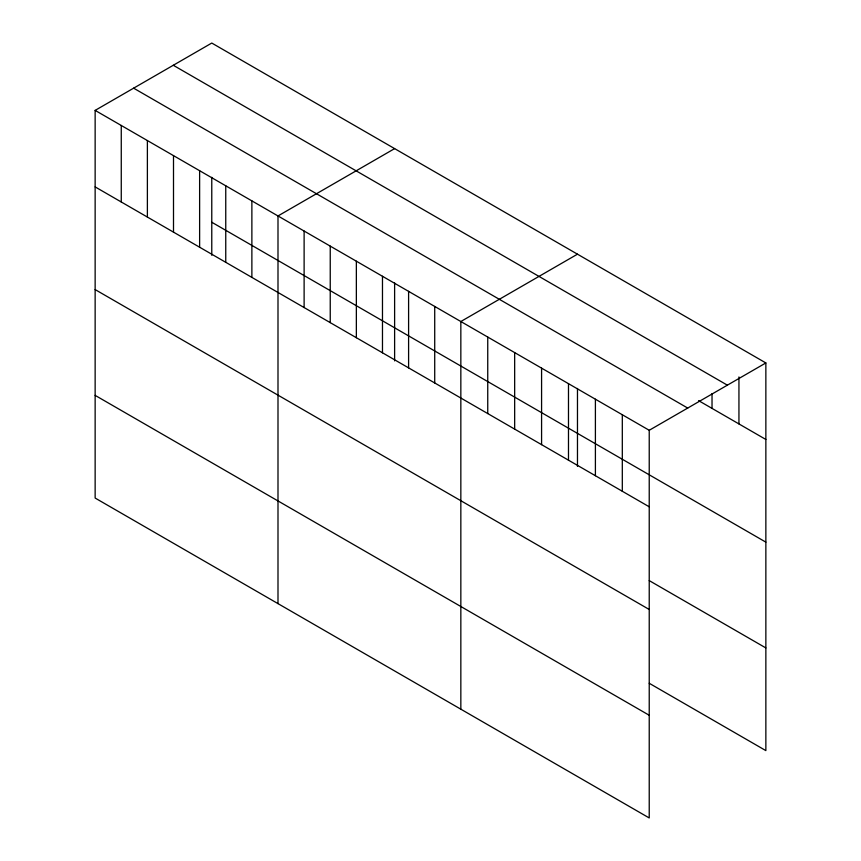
<?xml version="1.0" encoding="UTF-8"?>
<svg xmlns="http://www.w3.org/2000/svg" width="861" height="861" viewBox="0 0 861 861"><rect width="100%" height="100%" fill="white"/><g stroke="black" fill="none" stroke-linecap="round" stroke-linejoin="round"><path stroke-width="1.29" d="M95.141 110.391L649.226 430.285L649.226 817.95L95.141 498.056L95.141 110.391L211.774 43.05L765.86 362.944L765.86 750.609L649.237 683.279M394.618 148.619L277.995 215.95L277.995 603.615M577.473 254.178L460.839 321.519L460.839 709.184M649.226 430.285L765.86 362.944M173.287 65.275L727.373 385.168M698.572 400.623L765.86 439.465M133.627 88.166L687.713 408.06M211.774 222.246L765.86 542.139M95.141 186.902L649.226 506.795M649.237 580.605L765.86 647.935M95.141 289.587L649.226 609.48M95.141 395.371L649.226 715.265M738.942 376.946L738.942 423.924M712.025 393.617L712.025 408.383M622.309 414.744L622.309 491.265M595.403 399.203L595.403 475.724M577.473 388.451L577.473 466.436M568.486 383.672L568.486 460.183M541.58 368.131L541.58 444.653M514.663 352.59L514.663 429.112M487.746 337.06L487.746 413.571M434.719 306.441L434.719 382.951M408.598 291.352L408.598 367.873M394.618 282.892L394.618 360.877M382.478 276.273L382.478 352.795M356.357 261.195L356.357 337.716M330.237 246.117L330.237 322.627M304.116 231.028L304.116 307.549M251.875 200.871L251.875 277.393M225.754 185.793L225.754 262.304M211.774 177.323L211.774 255.308M199.623 170.715L199.623 247.225M173.502 155.626L173.502 232.147M147.382 140.547L147.382 217.069M121.261 125.469L121.261 201.98"/></g></svg>
